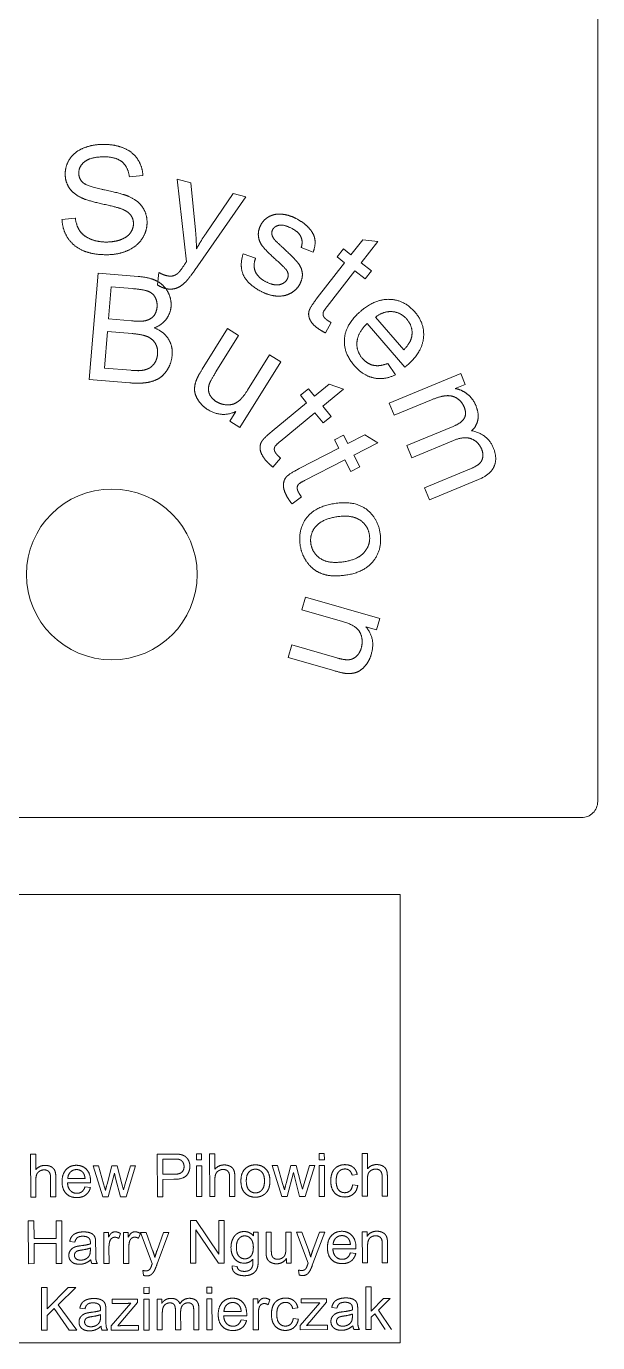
# Model space of a CAD drawing. Header units: millimetres. Extents: x 0 to 610, y 0 to 457.
# Drawn here: x 41.2 to 68, y 341.4 to 403.1 of the extents above; entities that cross this region are included whole.
import ezdxf

# ---------------------------------------------------------------- set-up
doc = ezdxf.new("R2010")
doc.units = ezdxf.units.MM
doc.header["$LTSCALE"] = 0.05
for name, color, linetype, lineweight in [('CUT', 1, 'Continuous', 0), ('ETCH', 5, 'Continuous', 0), ('RASTER', 250, 'Continuous', 0)]:
    doc.layers.add(name, color=color, linetype=linetype, lineweight=lineweight)

msp = doc.modelspace()

# ---------------------------------------------------------------- linework, layer by layer
at = {"layer": 'CUT'}
msp.add_lwpolyline([(3, 454), (3, 366.75, 0.414214), (3.75, 366), (67.25, 366, 0.414214), (68, 366.75), (68, 454)], format="xyb", close=True, dxfattribs=at)
msp.add_lwpolyline([(3.75, 362.403), (58.75, 362.403), (58.75, 341.403), (3.75, 341.403)], close=True, dxfattribs=at)
at = {"layer": 'ETCH'}
for p, q in [((47.372, 350.24), (48.127, 350.241)), ((49.206, 350.244), (49.451, 350.245)), ((49.206, 349.962), (49.206, 350.244)), ((49.451, 350.245), (49.452, 349.962)), ((49.825, 350.245), (50.071, 350.246)), ((49.83, 348.245), (49.825, 350.245)), ((50.071, 350.246), (50.072, 349.528)), ((54.952, 350.257), (55.197, 350.258)), ((54.953, 349.975), (54.952, 350.257)), ((55.197, 350.258), (55.198, 349.975)), ((56.968, 350.262), (57.214, 350.263)), ((56.973, 348.262), (56.968, 350.262)), ((57.214, 350.263), (57.216, 349.545)), ((41.444, 348.226), (41.439, 350.226)), ((41.439, 350.226), (41.685, 350.226)), ((41.685, 350.226), (41.686, 349.509)), ((44.819, 348.234), (44.372, 349.682)), ((44.372, 349.682), (44.626, 349.682)), ((44.626, 349.682), (44.858, 348.846)), ((45.019, 348.834), (45.248, 349.684)), ((45.248, 349.684), (45.5, 349.684)), ((45.5, 349.684), (45.719, 348.844)), ((45.875, 348.847), (46.121, 349.686)), ((46.36, 349.686), (45.91, 348.236)), ((46.121, 349.686), (46.36, 349.686)), ((47.377, 348.24), (47.372, 350.24)), ((48.149, 350.005), (47.637, 350.004)), ((47.637, 350.004), (47.639, 349.289)), ((49.452, 349.962), (49.206, 349.962)), ((49.21, 348.244), (49.207, 349.693)), ((49.207, 349.693), (49.453, 349.693)), ((49.453, 349.693), (49.456, 348.245)), ((52.758, 349.701), (53.012, 349.702)), ((53.205, 348.253), (52.758, 349.701)), ((53.012, 349.702), (53.244, 348.866)), ((53.405, 348.854), (53.634, 349.703)), ((53.634, 349.703), (53.886, 349.704)), ((53.886, 349.704), (54.105, 348.864)), ((54.261, 348.867), (54.507, 349.705)), ((54.746, 349.706), (54.296, 348.256)), ((54.507, 349.705), (54.746, 349.706)), ((55.198, 349.975), (54.953, 349.975)), ((54.953, 349.706), (55.199, 349.707)), ((54.957, 348.257), (54.953, 349.706)), ((55.199, 349.707), (55.202, 348.258)), ((41.687, 349.019), (41.689, 348.226)), ((42.378, 348.228), (42.376, 349.146)), ((42.622, 349.147), (42.624, 348.229)), ((43.181, 349.094), (43.99, 349.095)), ((45.366, 349.35), (45.075, 348.234)), ((45.423, 349.103), (45.366, 349.35)), ((45.655, 348.236), (45.423, 349.103)), ((47.639, 349.289), (48.156, 349.291)), ((48.153, 349.055), (47.64, 349.053)), ((47.64, 349.053), (47.641, 348.24)), ((50.073, 349.039), (50.075, 348.246)), ((50.764, 348.248), (50.762, 349.166)), ((51.008, 349.166), (51.01, 348.248)), ((53.752, 349.369), (53.461, 348.254)), ((53.809, 349.122), (53.752, 349.369)), ((54.041, 348.255), (53.809, 349.122)), ((56.737, 349.285), (56.499, 349.247)), ((57.217, 349.055), (57.219, 348.263)), ((57.907, 348.264), (57.905, 349.182)), ((58.151, 349.183), (58.153, 348.265)), ((44.248, 348.894), (43.168, 348.892)), ((43.988, 348.698), (44.242, 348.668)), ((44.858, 348.846), (44.945, 348.536)), ((45.719, 348.844), (45.792, 348.568)), ((45.792, 348.568), (45.875, 348.847)), ((53.244, 348.866), (53.331, 348.555)), ((54.105, 348.864), (54.178, 348.587)), ((54.178, 348.587), (54.261, 348.867)), ((56.52, 348.792), (56.762, 348.761)), ((41.689, 348.226), (41.444, 348.226)), ((42.624, 348.229), (42.378, 348.228)), ((45.075, 348.234), (44.819, 348.234)), ((45.91, 348.236), (45.655, 348.236)), ((47.641, 348.24), (47.377, 348.24)), ((49.456, 348.245), (49.21, 348.244)), ((50.075, 348.246), (49.83, 348.245)), ((51.01, 348.248), (50.764, 348.248)), ((53.461, 348.254), (53.205, 348.253)), ((54.296, 348.256), (54.041, 348.255)), ((55.202, 348.258), (54.957, 348.257)), ((57.219, 348.263), (56.973, 348.262)), ((58.153, 348.265), (57.907, 348.264)), ((41.333, 347.104), (41.598, 347.105)), ((41.338, 345.104), (41.333, 347.104)), ((41.598, 347.105), (41.6, 346.284)), ((42.637, 347.107), (42.902, 347.108)), ((42.639, 346.286), (42.637, 347.107)), ((42.902, 347.108), (42.907, 345.108)), ((44.864, 346.561), (45.085, 346.562)), ((44.867, 345.112), (44.864, 346.561)), ((45.085, 346.562), (45.085, 346.342)), ((45.794, 346.563), (46.015, 346.564)), ((45.797, 345.115), (45.794, 346.563)), ((46.015, 346.564), (46.016, 346.344)), ((46.588, 346.565), (46.853, 346.566)), ((47.141, 345.115), (46.588, 346.565)), ((46.853, 346.566), (47.156, 345.728)), ((47.362, 345.723), (47.67, 346.568)), ((47.915, 346.568), (47.368, 345.094)), ((47.67, 346.568), (47.915, 346.568)), ((48.932, 345.122), (48.928, 347.122)), ((48.928, 347.122), (49.199, 347.122)), ((50.237, 345.125), (49.183, 346.694)), ((49.183, 346.694), (49.186, 345.122)), ((49.199, 347.122), (50.253, 345.555)), ((50.25, 347.125), (50.504, 347.126)), ((50.253, 345.555), (50.25, 347.125)), ((50.504, 347.126), (50.508, 345.126)), ((51.875, 346.403), (51.875, 346.578)), ((51.875, 346.578), (52.101, 346.578)), ((52.101, 346.578), (52.104, 345.326)), ((52.469, 345.681), (52.467, 346.579)), ((52.467, 346.579), (52.712, 346.579)), ((52.712, 346.579), (52.714, 345.776)), ((53.396, 346.581), (53.641, 346.582)), ((53.397, 345.805), (53.396, 346.581)), ((53.641, 346.582), (53.645, 345.133)), ((53.887, 346.582), (54.151, 346.583)), ((54.44, 345.132), (53.887, 346.582)), ((54.151, 346.583), (54.455, 345.745)), ((54.661, 345.74), (54.969, 346.585)), ((55.214, 346.585), (54.666, 345.111)), ((54.969, 346.585), (55.214, 346.585)), ((56.977, 346.589), (57.198, 346.59)), ((56.98, 345.141), (56.977, 346.589)), ((57.198, 346.59), (57.198, 346.384)), ((41.6, 346.284), (42.639, 346.286)), ((42.64, 346.05), (41.6, 346.048)), ((41.6, 346.048), (41.602, 345.105)), ((42.642, 345.107), (42.64, 346.05)), ((43.513, 346.112), (43.273, 346.144)), ((44.487, 346.046), (44.488, 345.719)), ((45.651, 346.517), (45.567, 346.289)), ((46.581, 346.519), (46.497, 346.291)), ((55.61, 346.001), (56.419, 346.003)), ((57.224, 345.932), (57.226, 345.141)), ((57.912, 345.143), (57.91, 346.024)), ((58.155, 346.034), (58.158, 345.143)), ((44.239, 345.748), (44.239, 345.838)), ((45.111, 345.872), (45.113, 345.113)), ((46.041, 345.874), (46.043, 345.115)), ((53.425, 345.132), (53.424, 345.345)), ((56.677, 345.802), (55.597, 345.799)), ((56.417, 345.606), (56.671, 345.575)), ((41.602, 345.105), (41.338, 345.104)), ((42.907, 345.108), (42.642, 345.107)), ((44.567, 345.112), (44.31, 345.111)), ((45.113, 345.113), (44.867, 345.112)), ((46.043, 345.115), (45.797, 345.115)), ((46.721, 344.559), (46.693, 344.789)), ((49.186, 345.122), (48.932, 345.122)), ((50.508, 345.126), (50.237, 345.125)), ((50.877, 345.006), (51.116, 344.971)), ((53.645, 345.133), (53.425, 345.132)), ((54.02, 344.576), (53.992, 344.806)), ((57.226, 345.141), (56.98, 345.141)), ((58.158, 345.143), (57.912, 345.143)), ((41.945, 343.984), (42.209, 343.985)), ((41.949, 341.984), (41.945, 343.984)), ((42.209, 343.985), (42.212, 342.993)), ((42.212, 342.993), (43.202, 343.987)), ((43.561, 343.988), (42.724, 343.176)), ((43.202, 343.987), (43.561, 343.988)), ((46.74, 343.995), (46.986, 343.996)), ((46.741, 343.713), (46.74, 343.995)), ((46.986, 343.714), (46.741, 343.713)), ((46.986, 343.996), (46.986, 343.714)), ((49.688, 344.002), (49.934, 344.003)), ((49.689, 343.72), (49.688, 344.002)), ((49.934, 343.72), (49.689, 343.72)), ((49.934, 344.003), (49.934, 343.72)), ((54.115, 343.461), (55.299, 343.464)), ((54.116, 343.262), (54.115, 343.461)), ((55.299, 343.464), (55.3, 343.302)), ((57.146, 342.02), (57.141, 344.02)), ((57.141, 344.02), (57.387, 344.02)), ((57.387, 344.02), (57.389, 342.88)), ((57.389, 342.88), (57.969, 343.47)), ((58.287, 343.471), (57.734, 342.932)), ((57.969, 343.47), (58.287, 343.471)), ((42.539, 342.998), (42.212, 342.678)), ((43.254, 341.987), (42.539, 342.998)), ((42.724, 343.176), (43.603, 341.988)), ((43.989, 342.992), (43.749, 343.024)), ((44.963, 342.926), (44.964, 342.598)), ((45.216, 342.191), (46.136, 343.252)), ((45.268, 343.441), (46.452, 343.444)), ((45.268, 343.242), (45.268, 343.441)), ((45.859, 343.243), (45.268, 343.242)), ((46.452, 343.281), (45.67, 342.36)), ((46.452, 343.444), (46.452, 343.281)), ((46.741, 343.444), (46.987, 343.445)), ((46.745, 341.995), (46.741, 343.444)), ((46.987, 343.445), (46.99, 341.996)), ((47.364, 341.997), (47.361, 343.446)), ((47.361, 343.446), (47.58, 343.446)), ((47.58, 343.446), (47.581, 343.243)), ((48.225, 341.999), (48.223, 342.94)), ((49.083, 342.001), (49.081, 342.913)), ((49.325, 342.996), (49.327, 342.001)), ((49.689, 343.451), (49.935, 343.452)), ((49.693, 342.002), (49.689, 343.451)), ((49.935, 343.452), (49.938, 342.003)), ((50.496, 342.868), (51.305, 342.87)), ((51.86, 343.456), (52.081, 343.457)), ((51.863, 342.007), (51.86, 343.456)), ((52.081, 343.457), (52.081, 343.237)), ((52.647, 343.412), (52.563, 343.183)), ((53.958, 343.035), (53.719, 342.998)), ((54.063, 342.212), (54.983, 343.272)), ((54.706, 343.264), (54.116, 343.262)), ((55.3, 343.302), (54.517, 342.38)), ((55.787, 343.019), (55.547, 343.051)), ((56.762, 342.953), (56.762, 342.626)), ((57.734, 342.932), (58.346, 342.022)), ((42.212, 342.678), (42.214, 341.985)), ((44.716, 342.628), (44.716, 342.718)), ((45.67, 342.36), (45.519, 342.192)), ((47.608, 342.749), (47.61, 341.997)), ((48.468, 342.841), (48.47, 341.999)), ((51.563, 342.668), (50.483, 342.666)), ((51.303, 342.473), (51.557, 342.442)), ((52.107, 342.766), (52.109, 342.008)), ((53.741, 342.542), (53.982, 342.511)), ((54.517, 342.38), (54.366, 342.212)), ((54.676, 342.225), (55.346, 342.227)), ((55.346, 342.227), (55.346, 342.015)), ((56.514, 342.655), (56.514, 342.745)), ((57.563, 342.761), (57.39, 342.594)), ((57.39, 342.594), (57.391, 342.02)), ((58.043, 342.022), (57.563, 342.761)), ((42.214, 341.985), (41.949, 341.984)), ((43.603, 341.988), (43.254, 341.987)), ((45.043, 341.991), (44.787, 341.991)), ((45.217, 341.992), (45.216, 342.191)), ((46.499, 341.995), (45.217, 341.992)), ((45.829, 342.205), (46.499, 342.206)), ((46.499, 342.206), (46.499, 341.995)), ((46.99, 341.996), (46.745, 341.995)), ((47.61, 341.997), (47.364, 341.997)), ((48.47, 341.999), (48.225, 341.999)), ((49.327, 342.001), (49.083, 342.001)), ((49.938, 342.003), (49.693, 342.002)), ((52.109, 342.008), (51.863, 342.007)), ((54.064, 342.012), (54.063, 342.212)), ((55.346, 342.015), (54.064, 342.012)), ((56.841, 342.019), (56.585, 342.018)), ((57.391, 342.02), (57.146, 342.02))]:
    msp.add_line(p, q, dxfattribs=at)
for points in [[(48.127, 350.241), (48.326, 350.242), (48.431, 350.223)], [(41.686, 349.509), (41.858, 349.708), (42.12, 349.709)], [(42.12, 349.709), (42.281, 349.709), (42.399, 349.646)], [(42.399, 349.646), (42.518, 349.583), (42.569, 349.471)], [(43.101, 349.509), (43.289, 349.712), (43.589, 349.712)], [(43.589, 349.712), (43.879, 349.713), (44.064, 349.516)], [(48.396, 349.988), (48.329, 350.006), (48.149, 350.005)], [(48.563, 349.87), (48.5, 349.96), (48.396, 349.988)], [(48.431, 350.223), (48.578, 350.199), (48.678, 350.129)], [(48.52, 349.387), (48.628, 349.483), (48.627, 349.656)], [(48.627, 349.656), (48.627, 349.781), (48.563, 349.87)], [(48.678, 350.129), (48.778, 350.061), (48.838, 349.937)], [(48.9, 349.665), (48.901, 349.41), (48.739, 349.232)], [(48.838, 349.937), (48.9, 349.813), (48.9, 349.665)], [(50.072, 349.528), (50.244, 349.728), (50.506, 349.729)], [(50.506, 349.729), (50.667, 349.729), (50.785, 349.665)], [(50.785, 349.665), (50.904, 349.603), (50.955, 349.491)], [(51.513, 349.57), (51.699, 349.731), (51.968, 349.732)], [(51.968, 349.732), (52.267, 349.733), (52.457, 349.537)], [(55.576, 349.388), (55.653, 349.564), (55.811, 349.652)], [(55.811, 349.652), (55.971, 349.741), (56.158, 349.742)], [(56.158, 349.742), (56.394, 349.742), (56.544, 349.622)], [(57.216, 349.545), (57.387, 349.745), (57.649, 349.745)], [(57.649, 349.745), (57.81, 349.745), (57.929, 349.682)], [(57.929, 349.682), (58.048, 349.619), (58.098, 349.507)], [(41.728, 349.287), (41.687, 349.19), (41.687, 349.019)], [(41.864, 349.44), (41.768, 349.384), (41.728, 349.287)], [(42.07, 349.497), (41.96, 349.497), (41.864, 349.44)], [(42.295, 349.413), (42.216, 349.498), (42.07, 349.497)], [(42.376, 349.146), (42.376, 349.33), (42.295, 349.413)], [(42.569, 349.471), (42.621, 349.36), (42.622, 349.147)], [(42.914, 348.941), (42.913, 349.307), (43.101, 349.509)], [(43.307, 349.397), (43.193, 349.283), (43.181, 349.094)], [(43.592, 349.511), (43.423, 349.51), (43.307, 349.397)], [(43.897, 349.369), (43.779, 349.511), (43.592, 349.511)], [(43.99, 349.095), (43.973, 349.278), (43.897, 349.369)], [(44.064, 349.516), (44.249, 349.318), (44.25, 348.96)], [(48.739, 349.232), (48.577, 349.056), (48.153, 349.055)], [(48.156, 349.291), (48.413, 349.291), (48.52, 349.387)], [(50.114, 349.306), (50.073, 349.209), (50.073, 349.039)], [(50.25, 349.459), (50.154, 349.403), (50.114, 349.306)], [(50.456, 349.517), (50.347, 349.517), (50.25, 349.459)], [(50.681, 349.433), (50.602, 349.517), (50.456, 349.517)], [(50.762, 349.166), (50.762, 349.35), (50.681, 349.433)], [(50.955, 349.491), (51.007, 349.379), (51.008, 349.166)], [(51.291, 348.973), (51.29, 349.376), (51.513, 349.57)], [(51.663, 349.39), (51.542, 349.252), (51.543, 348.974)], [(51.969, 349.529), (51.784, 349.528), (51.663, 349.39)], [(52.272, 349.39), (52.15, 349.529), (51.969, 349.529)], [(52.396, 348.984), (52.395, 349.253), (52.272, 349.39)], [(52.457, 349.537), (52.647, 349.342), (52.648, 348.997)], [(55.499, 348.978), (55.499, 349.212), (55.576, 349.388)], [(55.867, 349.405), (55.751, 349.273), (55.752, 348.985)], [(56.168, 349.54), (55.982, 349.539), (55.867, 349.405)], [(56.377, 349.467), (56.291, 349.54), (56.168, 349.54)], [(56.499, 349.247), (56.464, 349.393), (56.377, 349.467)], [(56.544, 349.622), (56.694, 349.504), (56.737, 349.285)], [(57.257, 349.323), (57.216, 349.226), (57.217, 349.055)], [(57.393, 349.476), (57.298, 349.42), (57.257, 349.323)], [(57.599, 349.534), (57.49, 349.533), (57.393, 349.476)], [(57.824, 349.449), (57.745, 349.534), (57.599, 349.534)], [(57.905, 349.182), (57.905, 349.366), (57.824, 349.449)], [(58.098, 349.507), (58.15, 349.396), (58.151, 349.183)], [(43.101, 348.392), (42.915, 348.588), (42.914, 348.941)], [(43.606, 348.198), (43.288, 348.197), (43.101, 348.392)], [(43.168, 348.892), (43.182, 348.653), (43.304, 348.526)], [(43.304, 348.526), (43.426, 348.4), (43.607, 348.4)], [(43.607, 348.4), (43.742, 348.4), (43.837, 348.472)], [(43.837, 348.472), (43.933, 348.543), (43.988, 348.698)], [(44.242, 348.668), (44.183, 348.445), (44.021, 348.322)], [(44.25, 348.96), (44.25, 348.938), (44.248, 348.894)], [(44.945, 348.536), (44.95, 348.559), (45.019, 348.834)], [(51.479, 348.412), (51.291, 348.606), (51.291, 348.973)], [(51.972, 348.218), (51.667, 348.217), (51.479, 348.412)], [(51.543, 348.974), (51.544, 348.695), (51.665, 348.557)], [(51.665, 348.557), (51.787, 348.419), (51.971, 348.42)], [(51.971, 348.42), (52.154, 348.42), (52.275, 348.559)], [(52.275, 348.559), (52.396, 348.699), (52.396, 348.984)], [(52.564, 348.556), (52.481, 348.396), (52.321, 348.307)], [(52.648, 348.997), (52.649, 348.717), (52.564, 348.556)], [(53.331, 348.555), (53.336, 348.578), (53.405, 348.854)], [(55.681, 348.42), (55.5, 348.615), (55.499, 348.978)], [(56.16, 348.227), (55.863, 348.227), (55.681, 348.42)], [(55.752, 348.985), (55.752, 348.693), (55.864, 348.561)], [(55.864, 348.561), (55.977, 348.429), (56.157, 348.429)], [(56.157, 348.429), (56.301, 348.43), (56.398, 348.518)], [(56.398, 348.518), (56.495, 348.607), (56.52, 348.792)], [(56.762, 348.761), (56.723, 348.511), (56.559, 348.369)], [(44.021, 348.322), (43.858, 348.199), (43.606, 348.198)], [(52.321, 348.307), (52.161, 348.218), (51.972, 348.218)], [(56.559, 348.369), (56.397, 348.228), (56.16, 348.227)], [(43.596, 346.539), (43.738, 346.591), (43.925, 346.592)], [(43.925, 346.592), (44.11, 346.592), (44.227, 346.549)], [(44.227, 346.549), (44.343, 346.505), (44.397, 346.439)], [(45.085, 346.342), (45.169, 346.496), (45.24, 346.546)], [(45.24, 346.546), (45.312, 346.595), (45.398, 346.595)], [(45.398, 346.595), (45.522, 346.596), (45.651, 346.517)], [(46.016, 346.344), (46.1, 346.499), (46.171, 346.548)], [(46.171, 346.548), (46.243, 346.597), (46.329, 346.597)], [(46.329, 346.597), (46.453, 346.598), (46.581, 346.519)], [(51.116, 346.513), (51.259, 346.609), (51.452, 346.609)], [(51.452, 346.609), (51.708, 346.61), (51.875, 346.403)], [(55.53, 346.417), (55.718, 346.619), (56.018, 346.62)], [(56.018, 346.62), (56.308, 346.621), (56.493, 346.423)], [(57.198, 346.384), (57.357, 346.623), (57.659, 346.624)], [(57.659, 346.624), (57.79, 346.624), (57.899, 346.577)], [(57.899, 346.577), (58.01, 346.53), (58.064, 346.454)], [(43.273, 346.144), (43.305, 346.298), (43.38, 346.393)], [(43.38, 346.393), (43.455, 346.488), (43.596, 346.539)], [(43.634, 346.326), (43.552, 346.266), (43.513, 346.112)], [(43.583, 345.908), (43.655, 345.927), (43.801, 345.945)], [(43.89, 346.388), (43.717, 346.388), (43.634, 346.326)], [(43.801, 345.945), (44.098, 345.981), (44.239, 346.03)], [(44.17, 346.306), (44.075, 346.389), (43.89, 346.388)], [(44.24, 346.095), (44.24, 346.245), (44.17, 346.306)], [(44.239, 346.03), (44.24, 346.081), (44.24, 346.095)], [(44.397, 346.439), (44.452, 346.373), (44.474, 346.272)], [(44.474, 346.272), (44.487, 346.21), (44.487, 346.046)], [(45.151, 346.158), (45.11, 346.027), (45.111, 345.872)], [(45.242, 346.292), (45.178, 346.244), (45.151, 346.158)], [(45.387, 346.341), (45.306, 346.341), (45.242, 346.292)], [(45.567, 346.289), (45.477, 346.342), (45.387, 346.341)], [(46.081, 346.16), (46.041, 346.029), (46.041, 345.874)], [(46.173, 346.294), (46.109, 346.246), (46.081, 346.16)], [(46.317, 346.344), (46.237, 346.343), (46.173, 346.294)], [(46.497, 346.291), (46.407, 346.344), (46.317, 346.344)], [(50.826, 345.859), (50.825, 346.066), (50.9, 346.241)], [(50.9, 346.241), (50.974, 346.417), (51.116, 346.513)], [(51.192, 346.272), (51.077, 346.139), (51.078, 345.877)], [(51.47, 346.406), (51.306, 346.406), (51.192, 346.272)], [(51.754, 346.272), (51.636, 346.406), (51.47, 346.406)], [(51.873, 345.871), (51.873, 346.137), (51.754, 346.272)], [(55.343, 345.849), (55.342, 346.215), (55.53, 346.417)], [(55.736, 346.304), (55.622, 346.191), (55.61, 346.001)], [(56.021, 346.418), (55.852, 346.418), (55.736, 346.304)], [(56.325, 346.277), (56.208, 346.418), (56.021, 346.418)], [(56.419, 346.003), (56.402, 346.186), (56.325, 346.277)], [(56.493, 346.423), (56.678, 346.226), (56.678, 345.867)], [(57.336, 346.311), (57.223, 346.211), (57.224, 345.932)], [(57.608, 346.411), (57.451, 346.41), (57.336, 346.311)], [(57.778, 346.366), (57.706, 346.411), (57.608, 346.411)], [(57.881, 346.248), (57.852, 346.323), (57.778, 346.366)], [(57.91, 346.024), (57.91, 346.174), (57.881, 346.248)], [(58.064, 346.454), (58.119, 346.378), (58.141, 346.273)], [(58.141, 346.273), (58.155, 346.205), (58.155, 346.034)], [(43.232, 345.491), (43.231, 345.597), (43.279, 345.684)], [(43.361, 345.192), (43.232, 345.309), (43.232, 345.491)], [(43.279, 345.684), (43.328, 345.773), (43.406, 345.827)], [(43.406, 345.827), (43.485, 345.88), (43.583, 345.908)], [(43.527, 345.614), (43.493, 345.562), (43.494, 345.498)], [(43.494, 345.498), (43.494, 345.4), (43.568, 345.335)], [(43.624, 345.695), (43.561, 345.667), (43.527, 345.614)], [(43.568, 345.335), (43.643, 345.269), (43.786, 345.27)], [(43.838, 345.744), (43.687, 345.722), (43.624, 345.695)], [(43.786, 345.27), (43.928, 345.27), (44.038, 345.332)], [(44.239, 345.838), (44.106, 345.783), (43.838, 345.744)], [(44.038, 345.332), (44.149, 345.395), (44.2, 345.502)], [(44.2, 345.502), (44.24, 345.586), (44.239, 345.748)], [(44.488, 345.719), (44.488, 345.376), (44.504, 345.285)], [(47.156, 345.728), (47.215, 345.568), (47.262, 345.392)], [(47.262, 345.392), (47.304, 345.561), (47.362, 345.723)], [(50.991, 345.342), (50.826, 345.557), (50.826, 345.859)], [(51.454, 345.128), (51.155, 345.127), (50.991, 345.342)], [(51.078, 345.877), (51.079, 345.592), (51.192, 345.461)], [(51.192, 345.461), (51.306, 345.331), (51.476, 345.331)], [(51.854, 345.318), (51.694, 345.128), (51.454, 345.128)], [(51.476, 345.331), (51.645, 345.331), (51.76, 345.461)], [(51.76, 345.461), (51.874, 345.593), (51.873, 345.871)], [(51.837, 345.003), (51.856, 345.078), (51.854, 345.318)], [(52.104, 345.326), (52.105, 344.987), (52.035, 344.847)], [(52.484, 345.452), (52.469, 345.524), (52.469, 345.681)], [(52.56, 345.269), (52.506, 345.344), (52.484, 345.452)], [(52.714, 345.776), (52.714, 345.584), (52.73, 345.517)], [(52.73, 345.517), (52.753, 345.42), (52.828, 345.364)], [(52.828, 345.364), (52.903, 345.31), (53.014, 345.31)], [(53.424, 345.345), (53.256, 345.099), (52.965, 345.098)], [(53.014, 345.31), (53.124, 345.31), (53.221, 345.366)], [(53.221, 345.366), (53.318, 345.424), (53.357, 345.521)], [(53.357, 345.521), (53.398, 345.619), (53.397, 345.805)], [(54.455, 345.745), (54.514, 345.585), (54.561, 345.409)], [(54.561, 345.409), (54.603, 345.578), (54.661, 345.74)], [(55.53, 345.3), (55.344, 345.496), (55.343, 345.849)], [(55.597, 345.799), (55.611, 345.56), (55.733, 345.434)], [(55.733, 345.434), (55.854, 345.307), (56.036, 345.308)], [(56.036, 345.308), (56.171, 345.308), (56.266, 345.379)], [(56.266, 345.379), (56.361, 345.45), (56.417, 345.606)], [(56.671, 345.575), (56.611, 345.353), (56.449, 345.229)], [(56.678, 345.867), (56.678, 345.845), (56.677, 345.802)], [(43.728, 345.077), (43.489, 345.076), (43.361, 345.192)], [(43.998, 345.125), (43.873, 345.077), (43.728, 345.077)], [(44.261, 345.29), (44.125, 345.173), (43.998, 345.125)], [(44.31, 345.111), (44.272, 345.187), (44.261, 345.29)], [(44.504, 345.285), (44.52, 345.195), (44.567, 345.112)], [(46.693, 344.789), (46.774, 344.768), (46.834, 344.768)], [(46.834, 344.768), (46.916, 344.768), (46.965, 344.795)], [(46.965, 344.795), (47.014, 344.823), (47.045, 344.872)], [(47.045, 344.872), (47.068, 344.909), (47.12, 345.055)], [(47.231, 344.765), (47.165, 344.643), (47.081, 344.587)], [(47.12, 345.055), (47.126, 345.075), (47.141, 345.115)], [(47.368, 345.094), (47.28, 344.855), (47.231, 344.765)], [(51.032, 344.656), (50.872, 344.772), (50.877, 345.006)], [(51.116, 344.971), (51.131, 344.861), (51.199, 344.811)], [(51.199, 344.811), (51.291, 344.743), (51.449, 344.743)], [(51.449, 344.743), (51.62, 344.743), (51.712, 344.812)], [(51.712, 344.812), (51.805, 344.88), (51.837, 345.003)], [(52.035, 344.847), (51.968, 344.705), (51.818, 344.622)], [(52.725, 345.147), (52.614, 345.196), (52.56, 345.269)], [(52.965, 345.098), (52.837, 345.098), (52.725, 345.147)], [(53.992, 344.806), (54.072, 344.785), (54.132, 344.785)], [(54.132, 344.785), (54.214, 344.785), (54.263, 344.812)], [(54.263, 344.812), (54.312, 344.84), (54.344, 344.889)], [(54.344, 344.889), (54.367, 344.926), (54.418, 345.072)], [(54.529, 344.782), (54.464, 344.66), (54.38, 344.604)], [(54.418, 345.072), (54.425, 345.092), (54.44, 345.132)], [(54.666, 345.111), (54.578, 344.872), (54.529, 344.782)], [(56.035, 345.106), (55.717, 345.105), (55.53, 345.3)], [(56.449, 345.229), (56.287, 345.106), (56.035, 345.106)], [(46.879, 344.529), (46.808, 344.529), (46.721, 344.559)], [(47.081, 344.587), (46.997, 344.529), (46.879, 344.529)], [(51.451, 344.54), (51.192, 344.539), (51.032, 344.656)], [(51.818, 344.622), (51.669, 344.54), (51.451, 344.54)], [(54.178, 344.546), (54.107, 344.546), (54.02, 344.576)], [(54.38, 344.604), (54.295, 344.546), (54.178, 344.546)], [(44.073, 343.419), (44.215, 343.471), (44.401, 343.472)], [(44.401, 343.472), (44.587, 343.472), (44.703, 343.429)], [(47.762, 343.414), (47.875, 343.48), (48.019, 343.48)], [(48.019, 343.48), (48.18, 343.48), (48.283, 343.414)], [(48.429, 343.227), (48.601, 343.481), (48.876, 343.482)], [(48.876, 343.482), (49.092, 343.482), (49.208, 343.363)], [(50.416, 343.284), (50.603, 343.486), (50.904, 343.487)], [(50.904, 343.487), (51.194, 343.487), (51.379, 343.29)], [(52.237, 343.441), (52.309, 343.49), (52.395, 343.49)], [(52.395, 343.49), (52.519, 343.49), (52.647, 343.412)], [(53.032, 343.403), (53.191, 343.492), (53.378, 343.492)], [(53.378, 343.492), (53.614, 343.493), (53.765, 343.373)], [(55.871, 343.446), (56.013, 343.498), (56.2, 343.499)], [(56.2, 343.499), (56.385, 343.499), (56.501, 343.456)], [(43.749, 343.024), (43.781, 343.178), (43.856, 343.272)], [(43.856, 343.272), (43.931, 343.368), (44.073, 343.419)], [(44.11, 343.206), (44.028, 343.146), (43.989, 342.992)], [(44.366, 343.268), (44.193, 343.268), (44.11, 343.206)], [(44.277, 342.825), (44.575, 342.861), (44.715, 342.91)], [(44.646, 343.186), (44.552, 343.269), (44.366, 343.268)], [(44.716, 342.974), (44.716, 343.124), (44.646, 343.186)], [(44.703, 343.429), (44.819, 343.385), (44.874, 343.318)], [(44.715, 342.91), (44.716, 342.961), (44.716, 342.974)], [(44.874, 343.318), (44.929, 343.253), (44.951, 343.152)], [(44.951, 343.152), (44.963, 343.089), (44.963, 342.926)], [(46.136, 343.252), (45.979, 343.243), (45.859, 343.243)], [(47.581, 343.243), (47.649, 343.349), (47.762, 343.414)], [(47.647, 343.052), (47.607, 342.947), (47.608, 342.749)], [(47.773, 343.212), (47.686, 343.157), (47.647, 343.052)], [(47.965, 343.267), (47.862, 343.267), (47.773, 343.212)], [(48.162, 343.186), (48.102, 343.267), (47.965, 343.267)], [(48.223, 342.94), (48.222, 343.104), (48.162, 343.186)], [(48.283, 343.414), (48.387, 343.347), (48.429, 343.227)], [(48.569, 343.166), (48.468, 343.065), (48.468, 342.841)], [(48.822, 343.269), (48.669, 343.269), (48.569, 343.166)], [(48.97, 343.23), (48.907, 343.269), (48.822, 343.269)], [(49.056, 343.125), (49.032, 343.19), (48.97, 343.23)], [(49.081, 342.913), (49.08, 343.061), (49.056, 343.125)], [(49.208, 343.363), (49.324, 343.244), (49.325, 342.996)], [(50.229, 342.716), (50.228, 343.081), (50.416, 343.284)], [(50.622, 343.171), (50.508, 343.057), (50.496, 342.868)], [(50.907, 343.285), (50.738, 343.284), (50.622, 343.171)], [(51.211, 343.144), (51.094, 343.285), (50.907, 343.285)], [(51.305, 342.87), (51.288, 343.052), (51.211, 343.144)], [(51.379, 343.29), (51.563, 343.092), (51.564, 342.734)], [(52.081, 343.237), (52.166, 343.391), (52.237, 343.441)], [(52.147, 343.053), (52.107, 342.922), (52.107, 342.766)], [(52.238, 343.187), (52.174, 343.139), (52.147, 343.053)], [(52.383, 343.236), (52.302, 343.236), (52.238, 343.187)], [(52.563, 343.183), (52.473, 343.236), (52.383, 343.236)], [(52.72, 342.728), (52.719, 342.963), (52.797, 343.139)], [(52.797, 343.139), (52.874, 343.315), (53.032, 343.403)], [(53.087, 343.156), (52.971, 343.023), (52.972, 342.736)], [(53.388, 343.29), (53.203, 343.29), (53.087, 343.156)], [(53.597, 343.217), (53.511, 343.291), (53.388, 343.29)], [(53.719, 342.998), (53.685, 343.144), (53.597, 343.217)], [(53.765, 343.373), (53.915, 343.255), (53.958, 343.035)], [(54.983, 343.272), (54.826, 343.264), (54.706, 343.264)], [(55.547, 343.051), (55.579, 343.206), (55.654, 343.3)], [(55.654, 343.3), (55.729, 343.395), (55.871, 343.446)], [(55.908, 343.234), (55.827, 343.173), (55.787, 343.019)], [(55.857, 342.815), (55.93, 342.834), (56.076, 342.852)], [(56.165, 343.296), (55.991, 343.295), (55.908, 343.234)], [(56.076, 342.852), (56.373, 342.888), (56.513, 342.938)], [(56.444, 343.213), (56.35, 343.296), (56.165, 343.296)], [(56.514, 343.002), (56.514, 343.152), (56.444, 343.213)], [(56.501, 343.456), (56.617, 343.413), (56.672, 343.346)], [(56.513, 342.938), (56.515, 342.988), (56.514, 343.002)], [(56.672, 343.346), (56.727, 343.28), (56.749, 343.18)], [(56.749, 343.18), (56.761, 343.117), (56.762, 342.953)], [(43.708, 342.37), (43.708, 342.477), (43.756, 342.564)], [(43.837, 342.072), (43.709, 342.189), (43.708, 342.37)], [(43.756, 342.564), (43.804, 342.653), (43.882, 342.706)], [(43.882, 342.706), (43.961, 342.76), (44.059, 342.787)], [(44.004, 342.494), (43.97, 342.442), (43.97, 342.378)], [(43.97, 342.378), (43.97, 342.28), (44.044, 342.214)], [(44.101, 342.574), (44.038, 342.547), (44.004, 342.494)], [(44.059, 342.787), (44.132, 342.806), (44.277, 342.825)], [(44.315, 342.624), (44.163, 342.602), (44.101, 342.574)], [(44.716, 342.718), (44.582, 342.663), (44.315, 342.624)], [(44.515, 342.211), (44.625, 342.274), (44.677, 342.382)], [(44.677, 342.382), (44.716, 342.465), (44.716, 342.628)], [(44.964, 342.598), (44.965, 342.256), (44.98, 342.165)], [(50.415, 342.166), (50.229, 342.362), (50.229, 342.716)], [(50.483, 342.666), (50.497, 342.427), (50.618, 342.3)], [(50.618, 342.3), (50.74, 342.174), (50.922, 342.174)], [(50.922, 342.174), (51.057, 342.175), (51.152, 342.246)], [(51.152, 342.246), (51.247, 342.317), (51.303, 342.473)], [(51.557, 342.442), (51.497, 342.219), (51.335, 342.096)], [(51.564, 342.734), (51.564, 342.712), (51.563, 342.668)], [(52.901, 342.171), (52.721, 342.365), (52.72, 342.728)], [(52.972, 342.736), (52.973, 342.444), (53.085, 342.312)], [(53.085, 342.312), (53.197, 342.18), (53.377, 342.18)], [(53.377, 342.18), (53.522, 342.18), (53.618, 342.269)], [(53.618, 342.269), (53.715, 342.358), (53.741, 342.542)], [(53.982, 342.511), (53.943, 342.262), (53.78, 342.119)], [(54.366, 342.212), (54.531, 342.225), (54.676, 342.225)], [(55.506, 342.398), (55.506, 342.504), (55.554, 342.592)], [(55.635, 342.099), (55.507, 342.216), (55.506, 342.398)], [(55.554, 342.592), (55.603, 342.68), (55.68, 342.734)], [(55.68, 342.734), (55.759, 342.787), (55.857, 342.815)], [(55.802, 342.521), (55.768, 342.469), (55.768, 342.405)], [(55.768, 342.405), (55.768, 342.307), (55.842, 342.242)], [(55.899, 342.602), (55.836, 342.574), (55.802, 342.521)], [(55.842, 342.242), (55.917, 342.176), (56.061, 342.177)], [(56.113, 342.651), (55.961, 342.629), (55.899, 342.602)], [(56.061, 342.177), (56.203, 342.177), (56.313, 342.239)], [(56.514, 342.745), (56.38, 342.69), (56.113, 342.651)], [(56.313, 342.239), (56.423, 342.302), (56.475, 342.409)], [(56.475, 342.409), (56.514, 342.493), (56.514, 342.655)], [(56.762, 342.626), (56.763, 342.283), (56.778, 342.192)], [(44.204, 341.957), (43.966, 341.956), (43.837, 342.072)], [(44.044, 342.214), (44.119, 342.149), (44.263, 342.149)], [(44.474, 342.005), (44.349, 341.957), (44.204, 341.957)], [(44.263, 342.149), (44.405, 342.15), (44.515, 342.211)], [(44.737, 342.169), (44.601, 342.053), (44.474, 342.005)], [(44.787, 341.991), (44.749, 342.067), (44.737, 342.169)], [(44.98, 342.165), (44.997, 342.075), (45.043, 341.991)], [(45.519, 342.192), (45.684, 342.204), (45.829, 342.205)], [(50.921, 341.972), (50.603, 341.972), (50.415, 342.166)], [(51.335, 342.096), (51.173, 341.973), (50.921, 341.972)], [(53.38, 341.978), (53.083, 341.977), (52.901, 342.171)], [(53.78, 342.119), (53.618, 341.979), (53.38, 341.978)], [(56.003, 341.984), (55.764, 341.984), (55.635, 342.099)], [(56.273, 342.032), (56.147, 341.984), (56.003, 341.984)], [(56.535, 342.197), (56.399, 342.081), (56.273, 342.032)], [(56.585, 342.018), (56.547, 342.095), (56.535, 342.197)], [(56.778, 342.192), (56.795, 342.102), (56.841, 342.019)]]:
    msp.add_open_spline(points, degree=2, dxfattribs=at)
at = {"layer": 'RASTER'}
for p, q in [((46.701, 396.078), (46.068, 396.018)), ((48.742, 392.041), (48.311, 395.898)), ((48.311, 395.898), (48.952, 395.733)), ((48.952, 395.733), (49.162, 393.514)), ((51.526, 395.074), (49.277, 391.848)), ((49.657, 393.373), (50.931, 395.227)), ((50.931, 395.227), (51.526, 395.074)), ((42.911, 394.017), (43.534, 394.084)), ((56.444, 392.363), (56.996, 393.07)), ((57.704, 392.985), (56.925, 391.988)), ((56.996, 393.07), (57.704, 392.985)), ((51.393, 392.403), (51.975, 392.205)), ((54.682, 392.493), (54.113, 392.699)), ((55.795, 392.264), (56.089, 392.64)), ((56.15, 391.987), (55.795, 392.264)), ((56.089, 392.64), (56.444, 392.363)), ((54.868, 390.344), (56.15, 391.987)), ((56.631, 391.611), (55.328, 389.942)), ((57.118, 391.231), (56.631, 391.611)), ((56.925, 391.988), (57.412, 391.608)), ((57.412, 391.608), (57.118, 391.231)), ((44.186, 386.525), (44.605, 391.508)), ((44.605, 391.508), (46.475, 391.35)), ((47.377, 390.958), (47.454, 391.533)), ((45.215, 390.864), (45.088, 389.359)), ((46.211, 390.78), (45.215, 390.864)), ((45.088, 389.359), (46.166, 389.268)), ((55.52, 389.186), (55.257, 388.704)), ((58.967, 387.099), (57.197, 389.14)), ((57.6, 389.445), (58.926, 387.917)), ((45.039, 388.771), (44.895, 387.058)), ((46.191, 388.674), (45.039, 388.771)), ((49.474, 386.999), (50.662, 388.903)), ((51.183, 388.578), (50.12, 386.873)), ((50.662, 388.903), (51.183, 388.578)), ((53.154, 387.348), (51.236, 384.275)), ((51.605, 386.027), (52.633, 387.673)), ((52.633, 387.673), (53.154, 387.348)), ((58.171, 387.272), (58.528, 386.741)), ((44.895, 387.058), (46.135, 386.953)), ((58.239, 385.414), (61.586, 386.799)), ((61.586, 386.799), (61.796, 386.292)), ((46.086, 386.365), (44.186, 386.525)), ((54.081, 385.782), (54.45, 386.085)), ((54.45, 386.085), (54.736, 385.738)), ((54.736, 385.738), (55.428, 386.309)), ((56.101, 386.072), (55.125, 385.267)), ((55.428, 386.309), (56.101, 386.072)), ((61.796, 386.292), (61.326, 386.098)), ((52.76, 384.108), (54.368, 385.434)), ((54.368, 385.434), (54.081, 385.782)), ((58.474, 384.847), (58.239, 385.414)), ((60.21, 385.566), (58.474, 384.847)), ((50.77, 384.566), (51.052, 385.017)), ((54.756, 384.963), (53.122, 383.616)), ((55.149, 384.487), (54.756, 384.963)), ((55.125, 385.267), (55.517, 384.791)), ((55.517, 384.791), (55.149, 384.487)), ((51.236, 384.275), (50.77, 384.566)), ((59.062, 383.426), (61.237, 384.326)), ((55.67, 383.699), (56.094, 383.917)), ((55.875, 383.299), (55.67, 383.699)), ((56.094, 383.917), (56.3, 383.517)), ((56.3, 383.517), (57.098, 383.926)), ((57.705, 383.552), (56.579, 382.974)), ((57.098, 383.926), (57.705, 383.552)), ((61.241, 383.663), (59.297, 382.858)), ((54.022, 382.347), (55.875, 383.299)), ((56.579, 382.974), (56.861, 382.425)), ((59.297, 382.858), (59.062, 383.426)), ((53.147, 382.836), (52.785, 382.422)), ((56.154, 382.756), (54.27, 381.788)), ((56.436, 382.206), (56.154, 382.756)), ((56.861, 382.425), (56.436, 382.206)), ((59.882, 381.443), (61.991, 382.316)), ((62.413, 381.83), (60.116, 380.879)), ((60.116, 380.879), (59.882, 381.443)), ((54.127, 381.021), (53.685, 380.694)), ((54.144, 375.737), (54.313, 376.327)), ((54.313, 376.327), (57.795, 375.327)), ((56.045, 375.191), (54.144, 375.737)), ((57.642, 374.796), (57.147, 374.938)), ((57.795, 375.327), (57.642, 374.796)), ((53.5, 373.498), (53.67, 374.088)), ((53.67, 374.088), (55.788, 373.48)), ((55.641, 372.883), (53.5, 373.498))]:
    msp.add_line(p, q, dxfattribs=at)
msp.add_circle((45.242, 377.392), 4, dxfattribs=at)
for points in [[(43.261, 396.832), (43.47, 397.167), (43.879, 397.346)], [(43.879, 397.346), (44.288, 397.524), (44.793, 397.534)], [(44.793, 397.534), (45.349, 397.545), (45.775, 397.373)], [(45.775, 397.373), (46.205, 397.204), (46.44, 396.861)], [(43.061, 396.122), (43.053, 396.5), (43.261, 396.832)], [(43.96, 396.713), (43.691, 396.489), (43.697, 396.179)], [(44.832, 396.952), (44.231, 396.94), (43.96, 396.713)], [(45.706, 396.727), (45.408, 396.963), (44.832, 396.952)], [(46.068, 396.018), (46.007, 396.491), (45.706, 396.727)], [(46.44, 396.861), (46.676, 396.518), (46.701, 396.078)], [(43.247, 395.501), (43.067, 395.777), (43.061, 396.122)], [(43.697, 396.179), (43.703, 395.909), (43.901, 395.739)], [(43.791, 395.048), (43.43, 395.228), (43.247, 395.501)], [(43.901, 395.739), (44.095, 395.569), (44.903, 395.401)], [(44.903, 395.401), (45.715, 395.236), (46.018, 395.106)], [(44.763, 394.753), (44.071, 394.907), (43.791, 395.048)], [(45.658, 394.529), (45.455, 394.603), (44.763, 394.753)], [(46.018, 395.106), (46.458, 394.913), (46.673, 394.607)], [(43.534, 394.084), (43.586, 393.71), (43.751, 393.471)], [(46.114, 394.241), (45.974, 394.416), (45.658, 394.529)], [(46.258, 393.835), (46.253, 394.07), (46.114, 394.241)], [(46.673, 394.607), (46.887, 394.304), (46.895, 393.902)], [(52.217, 393.754), (52.329, 393.968), (52.521, 394.099)], [(52.521, 394.099), (52.717, 394.231), (52.949, 394.263)], [(52.949, 394.263), (53.125, 394.29), (53.376, 394.24)], [(53.376, 394.24), (53.631, 394.191), (53.882, 394.059)], [(53.882, 394.059), (54.26, 393.862), (54.487, 393.604)], [(43.202, 393.123), (42.935, 393.516), (42.911, 394.017)], [(43.751, 393.471), (43.92, 393.236), (44.264, 393.092)], [(46.123, 393.402), (46.263, 393.603), (46.258, 393.835)], [(46.895, 393.902), (46.903, 393.503), (46.681, 393.144)], [(49.162, 393.514), (49.205, 393.091), (49.208, 392.636)], [(52.108, 393.26), (52.093, 393.518), (52.217, 393.754)], [(52.776, 393.542), (52.72, 393.436), (52.742, 393.317)], [(53.088, 393.748), (52.863, 393.708), (52.776, 393.542)], [(53.687, 393.592), (53.313, 393.788), (53.088, 393.748)], [(54.104, 393.196), (54.004, 393.426), (53.687, 393.592)], [(54.487, 393.604), (54.717, 393.345), (54.755, 393.086)], [(43.933, 392.543), (43.473, 392.732), (43.202, 393.123)], [(44.264, 393.092), (44.608, 392.953), (45.034, 392.961)], [(45.034, 392.961), (45.412, 392.969), (45.7, 393.087)], [(45.7, 393.087), (45.987, 393.205), (46.123, 393.402)], [(46.681, 393.144), (46.46, 392.788), (46.034, 392.582)], [(49.208, 392.636), (49.415, 393.02), (49.657, 393.373)], [(52.299, 392.771), (52.128, 393.003), (52.108, 393.26)], [(52.742, 393.317), (52.763, 393.194), (52.875, 393.062)], [(52.875, 393.062), (52.941, 392.99), (53.282, 392.672)], [(54.113, 392.699), (54.206, 392.966), (54.104, 393.196)], [(54.755, 393.086), (54.794, 392.831), (54.682, 392.493)], [(45.076, 392.368), (44.398, 392.355), (43.933, 392.543)], [(46.034, 392.582), (45.612, 392.379), (45.076, 392.368)], [(51.407, 391.414), (51.216, 391.844), (51.393, 392.403)], [(51.975, 392.205), (51.851, 391.858), (51.966, 391.579)], [(52.993, 392.076), (52.474, 392.541), (52.299, 392.771)], [(53.282, 392.672), (53.779, 392.215), (53.953, 391.997)], [(48.357, 391.513), (48.436, 391.588), (48.652, 391.909)], [(48.652, 391.909), (48.681, 391.955), (48.742, 392.041)], [(49.277, 391.848), (48.914, 391.325), (48.739, 391.137)], [(51.966, 391.579), (52.085, 391.297), (52.456, 391.102)], [(53.453, 391.601), (53.379, 391.732), (52.993, 392.076)], [(53.461, 391.227), (53.557, 391.411), (53.453, 391.601)], [(53.953, 391.997), (54.132, 391.78), (54.164, 391.525)], [(46.475, 391.35), (47.046, 391.302), (47.376, 391.121)], [(47.376, 391.121), (47.71, 390.942), (47.877, 390.609)], [(47.741, 390.787), (47.57, 390.831), (47.377, 390.958)], [(47.454, 391.533), (47.635, 391.43), (47.78, 391.393)], [(47.78, 391.393), (47.979, 391.342), (48.115, 391.378)], [(48.115, 391.378), (48.25, 391.414), (48.357, 391.513)], [(48.739, 391.137), (48.505, 390.883), (48.266, 390.8)], [(52.225, 390.654), (51.6, 390.981), (51.407, 391.414)], [(52.456, 391.102), (52.831, 390.906), (53.091, 390.962)], [(53.091, 390.962), (53.353, 391.021), (53.461, 391.227)], [(54.05, 390.991), (53.907, 390.719), (53.621, 390.562)], [(54.164, 391.525), (54.196, 391.269), (54.05, 390.991)], [(46.963, 390.645), (46.748, 390.735), (46.211, 390.78)], [(47.281, 390.358), (47.178, 390.559), (46.963, 390.645)], [(47.363, 389.913), (47.384, 390.162), (47.281, 390.358)], [(48.266, 390.8), (48.026, 390.714), (47.741, 390.787)], [(47.877, 390.609), (48.048, 390.28), (48.019, 389.937)], [(52.97, 390.429), (52.603, 390.456), (52.225, 390.654)], [(53.621, 390.562), (53.339, 390.405), (52.97, 390.429)], [(54.48, 389.726), (54.527, 389.909), (54.868, 390.344)], [(47.198, 389.489), (47.341, 389.652), (47.363, 389.913)], [(48.019, 389.937), (47.992, 389.618), (47.795, 389.35)], [(54.514, 389.348), (54.434, 389.545), (54.48, 389.726)], [(55.328, 389.942), (55.166, 389.735), (55.144, 389.657)], [(56.876, 389.702), (57.567, 390.301), (58.257, 390.276)], [(58.257, 390.276), (58.946, 390.251), (59.438, 389.684)], [(46.166, 389.268), (46.604, 389.231), (46.799, 389.273)], [(46.799, 389.273), (47.057, 389.327), (47.198, 389.489)], [(47.795, 389.35), (47.598, 389.082), (47.233, 388.939)], [(54.857, 388.946), (54.594, 389.152), (54.514, 389.348)], [(55.144, 389.657), (55.125, 389.577), (55.154, 389.498)], [(55.154, 389.498), (55.186, 389.417), (55.293, 389.333)], [(55.293, 389.333), (55.374, 389.27), (55.52, 389.186)], [(56.142, 388.451), (56.209, 389.123), (56.876, 389.702)], [(57.197, 389.14), (56.768, 388.723), (56.727, 388.286)], [(58.38, 389.701), (57.979, 389.732), (57.6, 389.445)], [(59.061, 389.348), (58.784, 389.668), (58.38, 389.701)], [(59.292, 388.541), (59.367, 388.995), (59.061, 389.348)], [(59.438, 389.684), (59.914, 389.135), (59.842, 388.464)], [(46.911, 388.528), (46.667, 388.634), (46.191, 388.674)], [(47.285, 388.205), (47.159, 388.425), (46.911, 388.528)], [(47.233, 388.939), (47.674, 388.768), (47.889, 388.428)], [(55.257, 388.704), (55.019, 388.82), (54.857, 388.946)], [(58.926, 387.917), (59.244, 388.247), (59.292, 388.541)], [(47.387, 387.711), (47.41, 387.989), (47.285, 388.205)], [(47.889, 388.428), (48.107, 388.088), (48.07, 387.653)], [(56.6, 387.178), (56.08, 387.778), (56.142, 388.451)], [(56.727, 388.286), (56.687, 387.849), (56.984, 387.506)], [(59.842, 388.464), (59.77, 387.792), (59.093, 387.204)], [(46.978, 387.043), (47.139, 387.126), (47.253, 387.298)], [(47.253, 387.298), (47.367, 387.473), (47.387, 387.711)], [(48.07, 387.653), (48.04, 387.303), (47.865, 387.013)], [(56.984, 387.506), (57.205, 387.251), (57.496, 387.187)], [(57.496, 387.187), (57.786, 387.123), (58.171, 387.272)], [(46.135, 386.953), (46.455, 386.927), (46.586, 386.939)], [(46.586, 386.939), (46.817, 386.961), (46.978, 387.043)], [(47.865, 387.013), (47.694, 386.726), (47.463, 386.582)], [(49.203, 386.493), (49.267, 386.666), (49.474, 386.999)], [(50.12, 386.873), (49.865, 386.465), (49.808, 386.304)], [(57.512, 386.596), (57.014, 386.701), (56.6, 387.178)], [(58.528, 386.741), (58.009, 386.49), (57.512, 386.596)], [(59.093, 387.204), (59.051, 387.168), (58.967, 387.099)], [(46.895, 386.38), (46.562, 386.325), (46.086, 386.365)], [(47.463, 386.582), (47.232, 386.437), (46.895, 386.38)], [(49.12, 386.006), (49.106, 386.235), (49.203, 386.493)], [(49.307, 385.527), (49.138, 385.777), (49.12, 386.006)], [(49.808, 386.304), (49.729, 386.068), (49.814, 385.85)], [(51.143, 385.479), (51.36, 385.633), (51.605, 386.027)], [(61.326, 386.098), (61.637, 386.042), (61.894, 385.842)], [(49.752, 385.105), (49.48, 385.275), (49.307, 385.527)], [(49.814, 385.85), (49.901, 385.635), (50.136, 385.488)], [(50.136, 385.488), (50.37, 385.342), (50.65, 385.332)], [(50.65, 385.332), (50.931, 385.326), (51.143, 385.479)], [(60.948, 385.764), (60.667, 385.755), (60.21, 385.566)], [(61.438, 385.623), (61.228, 385.773), (60.948, 385.764)], [(61.748, 385.231), (61.649, 385.471), (61.438, 385.623)], [(61.894, 385.842), (62.153, 385.643), (62.292, 385.308)], [(51.052, 385.017), (50.368, 384.72), (49.752, 385.105)], [(61.747, 384.699), (61.878, 384.916), (61.748, 385.231)], [(62.292, 385.308), (62.445, 384.937), (62.389, 384.636)], [(61.237, 384.326), (61.615, 384.482), (61.747, 384.699)], [(62.389, 384.636), (62.334, 384.333), (62.097, 384.12)], [(52.199, 383.212), (52.164, 383.422), (52.247, 383.588)], [(52.247, 383.588), (52.334, 383.757), (52.76, 384.108)], [(53.122, 383.616), (52.92, 383.448), (52.881, 383.377)], [(62.088, 383.74), (61.758, 383.877), (61.241, 383.663)], [(62.567, 383.252), (62.421, 383.605), (62.088, 383.74)], [(62.097, 384.12), (62.847, 383.966), (63.111, 383.329)], [(52.448, 382.745), (52.235, 383.003), (52.199, 383.212)], [(52.881, 383.377), (52.845, 383.303), (52.857, 383.22)], [(52.857, 383.22), (52.87, 383.133), (52.957, 383.028)], [(52.957, 383.028), (53.022, 382.949), (53.147, 382.836)], [(62.616, 382.874), (62.648, 383.057), (62.567, 383.252)], [(63.111, 383.329), (63.317, 382.831), (63.15, 382.449)], [(52.785, 382.422), (52.578, 382.587), (52.448, 382.745)], [(53.41, 381.948), (53.53, 382.094), (54.022, 382.347)], [(61.991, 382.316), (62.331, 382.457), (62.456, 382.575)], [(63.15, 382.449), (62.987, 382.067), (62.413, 381.83)], [(62.456, 382.575), (62.585, 382.691), (62.616, 382.874)], [(53.282, 381.591), (53.292, 381.804), (53.41, 381.948)], [(54.27, 381.788), (54.036, 381.668), (53.984, 381.607)], [(53.425, 381.082), (53.272, 381.379), (53.282, 381.591)], [(53.685, 380.694), (53.518, 380.9), (53.425, 381.082)], [(53.926, 381.458), (53.921, 381.371), (53.983, 381.25)], [(53.984, 381.607), (53.933, 381.542), (53.926, 381.458)], [(53.983, 381.25), (54.03, 381.159), (54.127, 381.021)], [(54.366, 380.04), (54.778, 380.575), (55.685, 380.713)], [(55.685, 380.713), (56.679, 380.865), (57.242, 380.385)], [(54.069, 378.749), (53.955, 379.501), (54.366, 380.04)], [(55.78, 380.089), (55.092, 379.985), (54.794, 379.632)], [(56.854, 379.946), (56.467, 380.194), (55.78, 380.089)], [(57.309, 379.243), (57.24, 379.698), (56.854, 379.946)], [(57.242, 380.385), (57.711, 379.983), (57.812, 379.319)], [(54.794, 379.632), (54.499, 379.28), (54.568, 378.825)], [(57.079, 378.442), (57.378, 378.794), (57.309, 379.243)], [(57.812, 379.319), (57.924, 378.581), (57.51, 378.038)], [(54.42, 377.919), (54.14, 378.28), (54.069, 378.749)], [(54.568, 378.825), (54.637, 378.373), (55.027, 378.125)], [(55.027, 378.125), (55.416, 377.878), (56.121, 377.985)], [(56.121, 377.985), (56.785, 378.086), (57.079, 378.442)], [(57.51, 378.038), (57.099, 377.496), (56.246, 377.366)], [(55.125, 377.409), (54.7, 377.555), (54.42, 377.919)], [(56.246, 377.366), (55.555, 377.261), (55.125, 377.409)], [(56.875, 374.658), (56.714, 374.998), (56.045, 375.191)], [(57.147, 374.938), (57.61, 374.389), (57.402, 373.665)], [(56.927, 373.937), (57.035, 374.313), (56.875, 374.658)], [(56.701, 373.558), (56.859, 373.7), (56.927, 373.937)], [(55.788, 373.48), (56.148, 373.376), (56.345, 373.394)], [(56.345, 373.394), (56.545, 373.411), (56.701, 373.558)], [(57.122, 373.121), (56.934, 372.888), (56.713, 372.809)], [(57.402, 373.665), (57.312, 373.35), (57.122, 373.121)], [(56.224, 372.751), (56.051, 372.765), (55.641, 372.883)], [(56.713, 372.809), (56.491, 372.731), (56.224, 372.751)]]:
    msp.add_open_spline(points, degree=2, dxfattribs=at)

doc.saveas('drawing.dxf')
